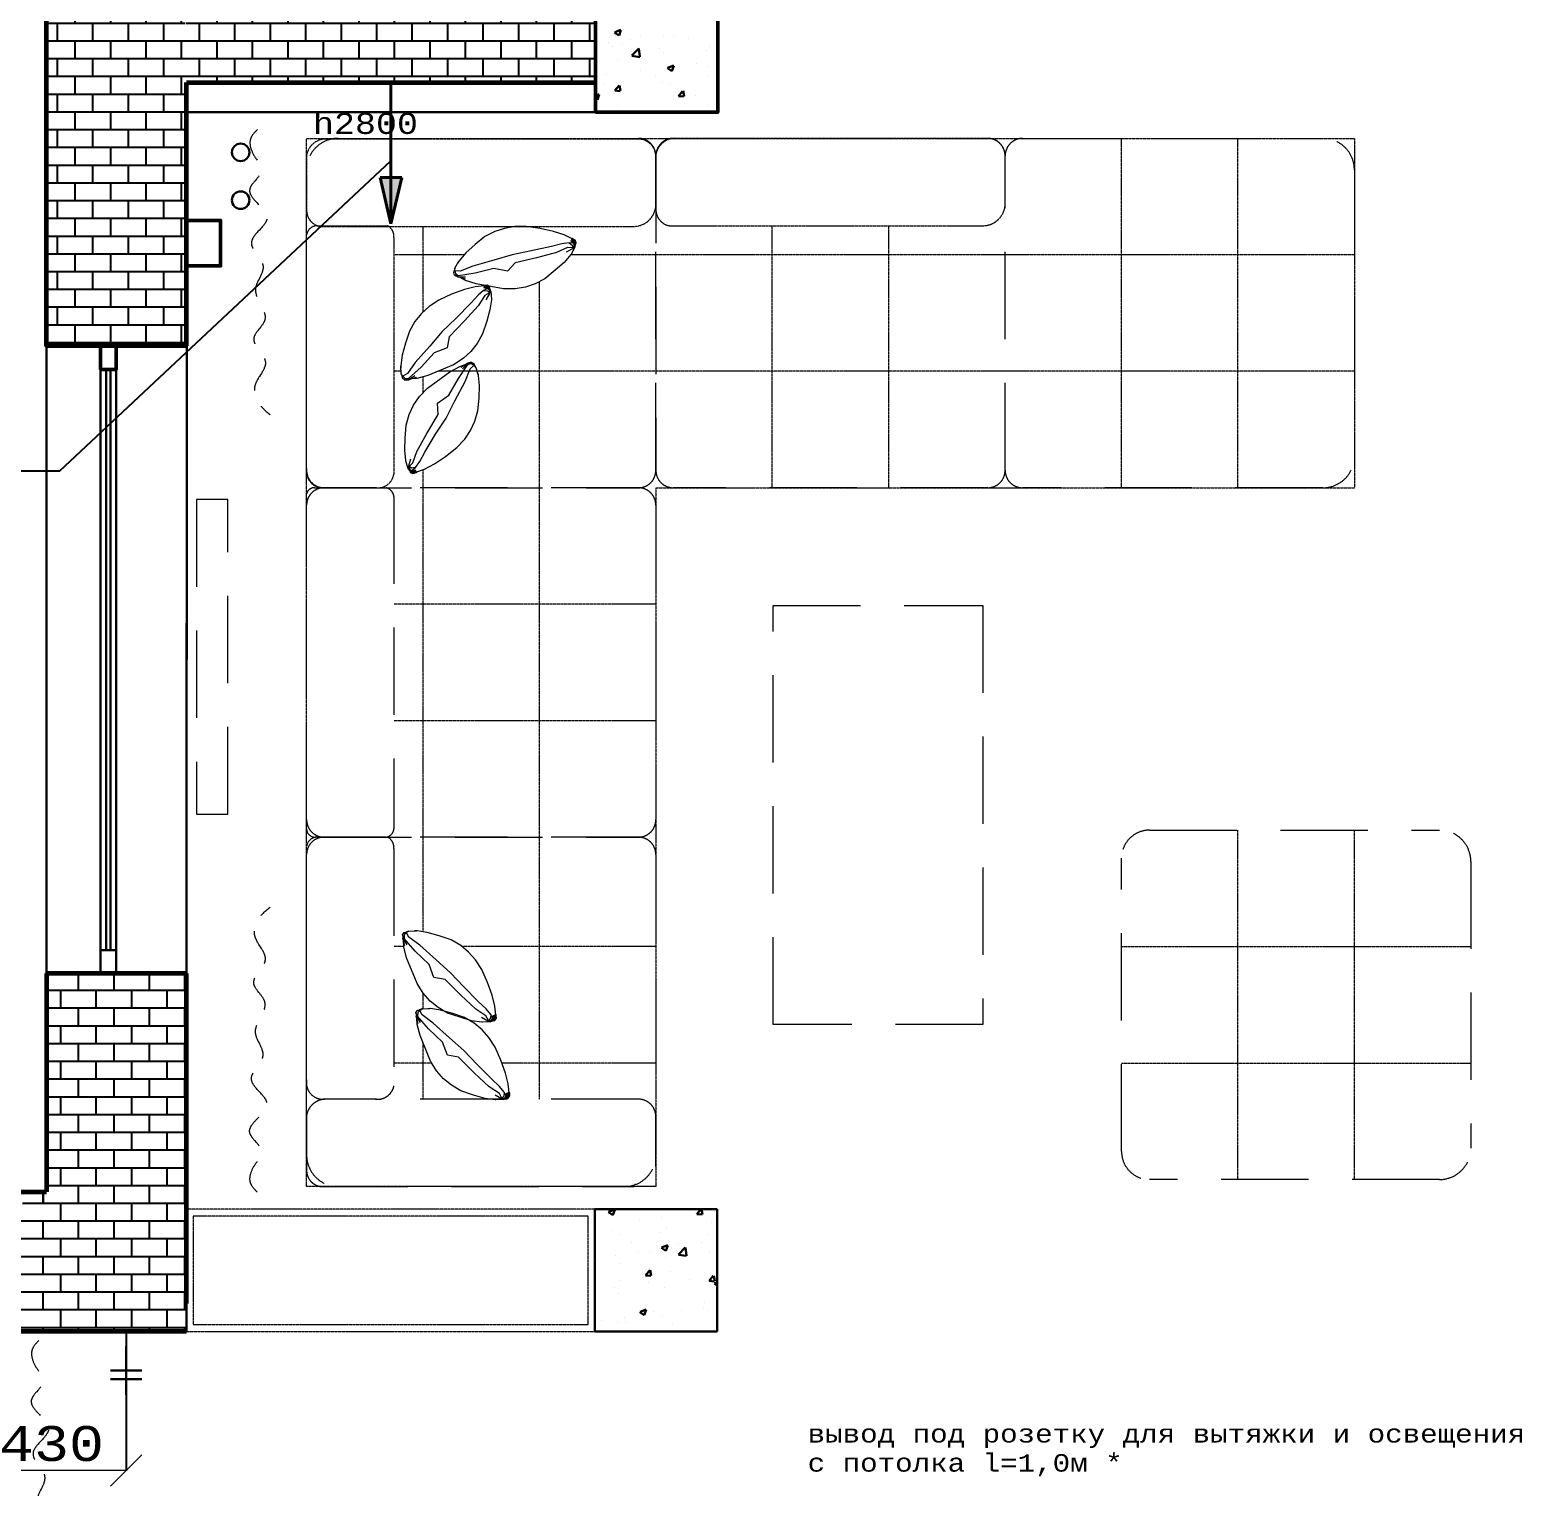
# Model space of a CAD drawing. Header units: millimetres. Extents: x 653176 to 972033, y 753746 to 925850.
# Drawn here: x 672274 to 676547, y 832371 to 836542 of the extents above; entities that cross this region are included whole.
import ezdxf

# ---------------------------------------------------------------- set-up
doc = ezdxf.new("R2010")
doc.units = ezdxf.units.MM
doc.header["$LTSCALE"] = 10
for name, pattern in [('DASHDOTX2', [50.8, 25.4, -12.7, 0, -12.7]), ('DASHED', [0.75, 0.5, -0.25]), ('ELGO_LTYPE0', [0])]:
    doc.linetypes.add(name, pattern=pattern)
doc.layers.get('0').update_dxf_attribs({"color": 65, "lineweight": 25})
for name, color, linetype, lineweight in [('AL', 7, 'Continuous', 30), ('electro', 242, 'Continuous', 30), ('POTOLOK', 110, 'Continuous', 40), ('wall', 95, 'Continuous', 60), ('ОСИ', 75, 'DASHDOTX2', 0), ('размh150', 7, 'Continuous', 9), ('Стены', 7, 'Continuous', 25), ('ТЕКСТ1', 90, 'Continuous', 25)]:
    doc.layers.add(name, color=color, linetype=linetype, lineweight=lineweight)
doc.styles.add('acd-studio', font='cour.ttf')
doc.dimstyles.new('у', dxfattribs={"dimtxt": 100, "dimasz": 90, "dimexe": 1, "dimexo": 1, "dimgap": 20, "dimtad": 1, "dimtoh": 1, "dimdec": 0, "dimrnd": 5, "dimtxsty": 'acd-studio', "dimblk": 'OBLIQUE', "dimcen": 2.5, "dimclrt": 256, "dimadec": 0, "dimazin": 0, "dimtfac": 1, "dimtdec": 0, "dimtmove": 0, "dimatfit": 3, "dimfxl": 1, "dimlwd": -1, "dimarcsym": 0})

# ---------------------------------------------------------------- blocks, each defined once
blk = doc.blocks.new('A$C7ACB7CC7')
at = {"layer": 'POTOLOK'}
h = blk.add_hatch(color=256, dxfattribs=at)
h.paths.add_polyline_path([(-40, 350), (0, 350), (0, 520)])
h.paths.add_polyline_path([(0, 520), (0, 350), (40, 350)])
for p, q in [((0, 520), (-40, 350)), ((0, 0), (0, 520)), ((0, 520), (40, 350)), ((-40, 350), (40, 350))]:
    blk.add_line(p, q, dxfattribs=at)
blk = doc.blocks.new('_Oblique')
at = {"color": 0, "linetype": 'ByBlock', "lineweight": -2}
blk.add_line((-0.5, -0.5), (0.5, 0.5), dxfattribs=at)
blk = doc.blocks.new('*D627')
at = {"layer": 'Defpoints', "color": 0, "lineweight": 90, "transparency": 16777216}
for p in [(672122.1, 832816.6), (672549.9, 832816.5), (672122.1, 832419)]:
    blk.add_point(p, dxfattribs=at)
at = {"layer": 'размh150', "color": 0, "lineweight": -2, "transparency": 16777216}
for p, q in [((672122.1, 832815.6), (672122.1, 832418)), ((672549.9, 832815.5), (672549.9, 832418))]:
    blk.add_line(p, q, dxfattribs=at)
at = {"layer": 'размh150', "color": 0, "transparency": 16777216}
blk.add_line((672549.9, 832419), (672122.1, 832419), dxfattribs=at)
at = {"layer": 'размh150', "color": 0, "transparency": 16777216, "xscale": 90, "yscale": 90, "zscale": 90, "rotation": 180}
blk.add_blockref('_Oblique', (672122.1, 832419), dxfattribs=at)
at = {"layer": 'размh150', "color": 0, "transparency": 16777216, "xscale": 90, "yscale": 90, "zscale": 90}
blk.add_blockref('_Oblique', (672549.9, 832419), dxfattribs=at)
at = {"layer": 'размh150', "transparency": 16777216, "insert": (672336, 832495.2), "char_height": 100, "attachment_point": 5, "style": 'acd-studio'}
blk.add_mtext('430', dxfattribs=at)
blk = doc.blocks.new('pillow1')
at = {"color": 0, "linetype": 'ELGO_LTYPE0'}
for p, q in [((-18.33797, 156.748475), (4.7791, 179.182115)), ((4.7791, 179.182115), (18.58354, 188.842245)), ((8.12745, 177.878445), (23.40293, 193.895045)), ((10.45585, 145.010295), (25.36321, 190.816825)), ((24.0972, 194.363775), (14.2138, 174.852075)), ((23.40293, 193.895045), (24.04475, 194.259225)), ((32.55153, 200.259275), (24.0972, 194.363775)), ((25.36321, 190.816825), (32.55153, 200.259275)), ((35.04252, 195.407695), (25.36321, 190.816825)), ((31.24499, 141.932075), (35.36963, 180.694765)), ((32.55153, 200.259275), (40.67922, 198.693815)), ((43.17069, 193.111845), (35.04252, 195.407695)), ((35.36963, 180.694765), (43.17069, 193.111845)), ((40.67922, 198.693815), (43.17069, 193.111845)), ((40.67922, 198.693815), (46.19288, 192.120615)), ((50.11392, 189.563935), (43.31803, 195.548355)), ((46.19288, 192.120615), (50.11392, 189.563935)), ((50.11392, 189.563935), (62.16168, 171.147885)), ((63.22455, 169.582545), (59.01933, 175.952615)), ((-67.22569, 93.830525), (-18.33797, 156.748475)), ((-2.57278, 91.325705), (10.45585, 145.010295)), ((18.58354, 80.474085), (31.24499, 141.932075)), ((74.00632, 142.401875), (63.22455, 169.582545)), ((83.11391, 107.551285), (74.00632, 142.401875)), ((-82.25608, 64.405745), (-67.22569, 93.830525)), ((-27.52757, 60.701675), (-2.57278, 91.325705)), ((89.89406, 71.865745), (83.11391, 107.551285)), ((-91.60876, 36.128345), (-82.25608, 64.405745)), ((-16.8674, 30.129375), (-27.52757, 60.701675)), ((7.88236, 26.581585), (18.58354, 80.474085)), ((89.89406, 40.354915), (89.89406, 71.865745)), ((-96.34709, 7.173365), (-91.60876, 36.128345)), ((-96.34709, -24.285615), (-96.34709, 7.173365)), ((-32.71413, -31.016165), (-16.8674, 30.129375)), ((-7.88236, -26.581585), (7.88236, 26.581585)), ((75.80352, -16.877465), (85.07514, 11.451665)), ((85.07514, 11.451665), (89.89406, 40.354915)), ((-88.50503, -61.691935), (-96.34709, -24.285615)), ((-45.6202, -88.612855), (-32.71413, -31.016165)), ((-23.27943, -83.761275), (-7.88236, -26.581585)), ((60.69207, -46.302255), (75.80352, -16.877465)), ((-80.45936, -94.769055), (-88.50503, -61.691935)), ((-30.18212, -114.020045), (-23.27943, -83.761275)), ((12.00747, -109.220205), (37.00376, -79.222135)), ((37.00376, -79.222135), (60.69207, -46.302255)), ((-69.63611, -122.002415), (-80.45936, -94.769055)), ((-68.61472, -123.619615), (-69.63611, -122.002415)), ((-56.48446, -142.035655), (-68.61472, -123.619615)), ((-57.22022, -114.541465), (-57.17921, -135.515145)), ((-55.25899, -136.297405), (-47.78552, -123.306215)), ((-47.78552, -123.306215), (-45.6202, -88.612855)), ((-37.53352, -133.688985), (-30.18212, -114.020045)), ((-11.10864, -131.653845), (12.00747, -109.220205)), ((-57.17921, -135.515145), (-56.48446, -138.227995)), ((-56.48446, -138.227995), (-56.89263, -140.262185)), ((-56.89263, -140.262185), (-56.48446, -142.035655)), ((-56.89263, -140.262185), (-50.76671, -145.113765)), ((-51.82862, -143.496565), (-56.48446, -138.227995)), ((-56.48446, -142.035655), (-54.89183, -143.549375)), ((-49.82734, -146.679215), (-56.48446, -142.035655)), ((-55.25899, -136.297405), (-51.82862, -143.496565)), ((-47.33634, -138.227995), (-55.25899, -136.297405)), ((-54.89183, -143.549375), (-48.80595, -148.400835)), ((-54.89183, -143.549375), (-47.78552, -149.966295)), ((-43.29228, -145.583565), (-51.82862, -143.496565)), ((-51.82862, -143.496565), (-44.35468, -144.019065)), ((-50.76671, -145.113765), (-43.29228, -145.583565)), ((-50.76671, -145.113765), (-42.39392, -147.305185)), ((-41.33248, -148.870645), (-49.82734, -146.679215)), ((-42.39392, -147.305185), (-49.82734, -146.679215)), ((-49.17693, -148.710425), (-46.76414, -151.635225)), ((-48.80595, -148.400835), (-41.33248, -148.870645)), ((-40.31062, -150.592265), (-48.80595, -148.400835)), ((-47.78552, -149.966295), (-40.31062, -150.592265)), ((-39.29019, -152.157725), (-47.78552, -149.966295)), ((-37.53352, -133.688985), (-47.33634, -138.227995)), ((-46.76414, -151.635225), (-39.29019, -152.157725)), ((-44.35468, -144.019065), (-37.53352, -133.688985)), ((-44.35468, -144.019065), (-36.18598, -140.783725)), ((-34.10268, -143.288545), (-43.29228, -145.583565)), ((-42.39392, -147.305185), (-32.59206, -145.166575)), ((-41.33248, -148.870645), (-32.01985, -146.470245)), ((-40.31062, -150.592265), (-32.14288, -147.357875)), ((-39.29019, -152.157725), (-30.6313, -146.627485)), ((-32.14288, -147.357875), (-39.29019, -152.157725)), ((-36.18598, -140.783725), (-34.10268, -143.288545)), ((-32.59206, -145.166575), (-34.10268, -143.288545)), ((-32.01985, -146.470245), (-32.59206, -145.166575)), ((-29.03533, -144.355945), (-32.14288, -147.357875)), ((-32.14288, -147.357875), (-32.01985, -146.470245)), ((-32.01985, -146.470245), (-11.10864, -131.653845)), ((-30.6313, -146.627485), (-29.87742, -145.168475))]:
    blk.add_line(p, q, dxfattribs=at)

msp = doc.modelspace()

# ---------------------------------------------------------------- hatches: boundary and pattern name
at = {"layer": 'Стены'}
h = msp.add_hatch(dxfattribs=at)
h.set_pattern_fill('AR-B816', color=256, scale=0.25)
h.set_pattern_definition([(0, (158968.234, -150431.436), (0, 50.8), []), (90, (158968.234, -150431.436), (-50.8, 50.8), [50.8, -50.8])])
h.paths.add_polyline_path([(674155.8, 836657.9), (674155.8, 836972.9), (673734.9, 836972.9), (673734.7, 836647.9), (672715.9, 836647.9), (672722.1, 836392.9), (672722.1, 836392.9), (673893.6, 836392.9), (673893.6, 836657.9)])
h.paths.add_polyline_path([(672722.1, 836392.9), (672715.9, 836977.9), (672322.1, 836977.9), (672322.1, 835637.9), (672722.1, 835637.9), (672717.7, 836392.9), (673889.3, 836392.9)])

# ---------------------------------------------------------------- linework, layer by layer
at = {"layer": 'AL', "color": 7}
for p, q in [((673948.1, 836534.6), (673960.8, 836526)), ((673948.5, 836535.4), (673966.3, 836542.3)), ((673960.9, 836526), (673966, 836541.4)), ((673993, 836513.4), (673993, 836513.4)), ((674023.1, 836523.2), (674023.1, 836523.2)), ((674089.2, 836526), (674089.2, 836526)), ((674117.7, 836527.2), (674117.7, 836527.2)), ((674158.7, 836517.4), (674158.7, 836517.4)), ((673929.4, 836505), (673929.4, 836505)), ((673941.1, 836494.8), (673941.1, 836494.8)), ((673969.5, 836501.8), (673969.5, 836501.8)), ((673997.8, 836468.4), (674017.5, 836489)), ((673998, 836467.9), (674020.6, 836464.4)), ((674020.7, 836464.9), (674017.9, 836489)), ((674076.6, 836489.1), (674076.6, 836489.1)), ((674089.2, 836477.4), (674089.2, 836477.4)), ((674212.2, 836483.3), (674212.2, 836483.3)), ((674219.6, 836495.2), (674219.6, 836495.2)), ((673957.2, 836458.3), (673957.2, 836458.3)), ((674022.4, 836425.8), (674022.4, 836425.8)), ((674099.8, 836432.3), (674112.4, 836423.8)), ((674100.1, 836433.2), (674117.9, 836440)), ((674112.5, 836423.8), (674117.6, 836439.1)), ((674182.8, 836447), (674182.8, 836447)), ((674214.7, 836438.3), (674214.7, 836438.3)), ((673918.4, 836387.5), (673918.4, 836387.5)), ((673926.2, 836413.2), (673926.2, 836413.2)), ((673948.6, 836368.5), (673960.9, 836383.1)), ((673964.8, 836367.4), (673961.9, 836383.3)), ((673972.6, 836394.1), (673972.6, 836394.1)), ((674066.5, 836412.9), (674066.5, 836412.9)), ((674086.1, 836392.8), (674086.1, 836392.8)), ((674108.1, 836388.3), (674108.1, 836388.3)), ((674216.5, 836410.7), (674216.5, 836410.7)), ((673894.7, 836354.3), (673904.5, 836358.1)), ((673894.7, 836344.8), (673899, 836341.9)), ((673899.1, 836341.8), (673904.2, 836357.2)), ((673948.6, 836368.5), (673963.8, 836367.2)), ((673954.1, 836373.8), (673954.1, 836373.8)), ((674116, 836346.8), (674116, 836346.8)), ((674130.8, 836352.6), (674143.1, 836367.2)), ((674130.8, 836352.6), (674146, 836351.2)), ((674147, 836351.4), (674144.1, 836367.3)), ((674179.6, 836355.2), (674179.6, 836355.2)), ((673893.6, 836306.6), (672722.1, 836306.6)), ((673955.6, 836325.7), (673955.6, 836325.7)), ((674083, 836308.2), (674083, 836308.2)), ((674213.4, 836326.1), (674213.4, 836326.1)), ((672322.1, 835637.9), (672322.1, 833632.9)), ((672723.1, 835637.9), (672722.1, 833841.6)), ((672723.1, 835637.9), (672722.2, 834051.6)), ((672722.1, 833841.6), (672322.1, 833841.6)), ((672322.1, 833841.6), (672322.1, 833216.6)), ((672718.2, 833793.5), (672718.2, 833841.6)), ((672722.1, 832896.6), (672722.1, 833841.6)), ((672718.2, 833691.9), (672718.2, 833742.7)), ((672718.2, 833590.3), (672718.2, 833641.1)), ((672718.2, 833488.7), (672718.2, 833539.5)), ((672718.2, 833387.1), (672718.2, 833437.9)), ((672718.2, 833285.5), (672718.2, 833336.3)), ((672718.2, 833183.9), (672718.2, 833234.7)), ((672311.8, 833183.9), (672311.8, 833216.6)), ((672718.2, 833082.3), (672718.2, 833133.1)), ((674242.1, 833166.6), (673892.1, 833166.6)), ((673892.1, 833166.6), (673892.1, 832816.6)), ((673930.8, 833158.2), (673943.4, 833149.6)), ((673931.2, 833159), (673949, 833165.8)), ((673943.5, 833149.6), (673948.7, 833165)), ((674018.7, 833135.5), (674018.7, 833135.5)), ((674082.3, 833143.9), (674082.3, 833143.9)), ((674178.5, 833156.6), (674178.5, 833156.6)), ((674183.4, 833152.4), (674195.3, 833166.6)), ((674183.4, 833152.4), (674198.6, 833151.1)), ((674199.6, 833151.3), (674196.7, 833166.6)), ((674242.1, 832816.6), (674242.1, 833166.6)), ((673943.5, 833105.9), (673943.5, 833105.9)), ((673965.6, 833095.1), (673965.6, 833095.1)), ((674079.1, 833100.1), (674079.1, 833100.1)), ((674096, 833113), (674096, 833113)), ((674214.6, 833094.4), (674214.6, 833094.4)), ((674224.3, 833129.3), (674224.3, 833129.3)), ((673997, 833071.7), (673997, 833071.7)), ((674082.4, 833055.9), (674095.1, 833047.4)), ((674082.8, 833056.7), (674100.6, 833063.6)), ((674095.1, 833047.3), (674100.3, 833062.7)), ((674111.7, 833056.4), (674111.7, 833056.4)), ((674130.8, 833036.8), (674150.6, 833057.4)), ((674132.6, 833066), (674132.6, 833066)), ((674153.7, 833033.3), (674150.9, 833057.4)), ((674196.7, 833070.4), (674196.7, 833070.4)), ((672718.2, 832980.7), (672718.2, 833031.5)), ((673900.4, 833019.5), (673900.4, 833019.5)), ((673951.9, 833035.4), (673951.9, 833035.4)), ((673962.5, 833010.6), (673962.5, 833010.6)), ((674015.5, 833043.7), (674015.5, 833043.7)), ((674048.6, 833045), (674048.6, 833045)), ((674092.9, 833028.5), (674092.9, 833028.5)), ((674131, 833036.3), (674153.6, 833032.8)), ((674221.2, 833044.7), (674221.2, 833044.7)), ((673892.9, 832976.8), (673892.9, 832976.8)), ((673961.3, 832963.8), (673961.3, 832963.8)), ((674028.5, 832971), (674028.5, 832971)), ((674036.5, 832977.3), (674048.7, 832991.9)), ((674036.5, 832977.3), (674051.6, 832976)), ((674052.6, 832976.1), (674049.7, 832992.1)), ((674109.4, 832989.2), (674109.4, 832989.2)), ((674164.1, 832965.3), (674164.1, 832965.3)), ((674205.3, 832977.3), (674205.3, 832977.3)), ((674218.6, 832961.4), (674230.9, 832976)), ((674218.6, 832961.4), (674233.8, 832960)), ((674234.8, 832960.2), (674231.9, 832976.1)), ((672718.2, 832879.1), (672718.2, 832929.9)), ((673948.7, 832943.6), (673948.7, 832943.6)), ((673959.4, 832926), (673959.4, 832926)), ((674044.9, 832956.2), (674044.9, 832956.2)), ((674089.8, 832943.9), (674089.8, 832943.9)), ((674218.1, 832960.2), (674218.1, 832960.2)), ((674234, 832953.6), (674241.3, 832948.7)), ((674234.4, 832954.5), (674241.3, 832957.1)), ((672722.1, 832896.6), (672722.1, 832816.6)), ((674021, 832872.6), (674038.8, 832879.4)), ((674033.3, 832863.2), (674038.5, 832878.5)), ((674138.4, 832877.2), (674138.4, 832877.2)), ((674202, 832885.5), (674202, 832885.5)), ((674206.4, 832900.3), (674206.4, 832900.3)), ((673910.2, 832849.4), (673910.2, 832849.4)), ((673956.3, 832841.5), (673956.3, 832841.5)), ((673978, 832856), (673978, 832856)), ((673979.1, 832841.2), (673979.1, 832841.2)), ((674020.6, 832871.7), (674033.2, 832863.2)), ((674058.3, 832874.9), (674058.3, 832874.9)), ((674086.8, 832859.4), (674086.8, 832859.4)), ((674114.7, 832835.5), (674114.7, 832835.5)), ((674215.1, 832875.6), (674215.1, 832875.6)), ((672718.2, 832816.6), (672718.2, 832828.3)), ((673892.1, 832816.6), (674242.1, 832816.6)), ((673901.6, 832816.6), (673901.8, 832816.8)), ((673902.8, 832816.6), (673902.8, 832817))]:
    msp.add_line(p, q, dxfattribs=at)
at = {"layer": 'AL', "color": 7, "linetype": 'Continuous'}
for p, q in [((672476.6, 833908.3), (672476.6, 835570)), ((672476.6, 833903.3), (672476.6, 835570)), ((672492.5, 833908.3), (672492.5, 835570)), ((672492.5, 833908.3), (672492.5, 835570)), ((672505.2, 833908.3), (672505.2, 835570)), ((672505.2, 833908.3), (672505.2, 835570)), ((672521.1, 833908.3), (672521.1, 835570)), ((672521.1, 833903.3), (672521.1, 835570)), ((672476.6, 833841.6), (672476.6, 833908.3)), ((672476.6, 833908.3), (672521.1, 833908.3)), ((672476.6, 833908.3), (672521.1, 833908.3)), ((672476.6, 833841.6), (672476.6, 833908.3)), ((672521.1, 833908.3), (672521.1, 833841.6)), ((672521.1, 833908.3), (672521.1, 833841.6)), ((672521.1, 833841.6), (672476.6, 833841.6)), ((672521.1, 833841.6), (672476.6, 833841.6))]:
    msp.add_line(p, q, dxfattribs=at)
at = {"layer": 'AL', "color": 7, "lineweight": 50}
for points in [[(673893.6, 836306.6), (674243.6, 836306.6), (674243.6, 836656.6), (673893.6, 836656.6)], [(672722.7, 835996.6), (672819.9, 835996.6), (672819.9, 835866.6), (672722.7, 835866.6)]]:
    msp.add_lwpolyline(points, close=True, dxfattribs=at)
msp.add_lwpolyline([(674243.6, 836306.6), (674243.6, 836456.6)], dxfattribs=at)
at = {"layer": 'AL', "color": 7, "linetype": 'Continuous', "lineweight": 50}
msp.add_lwpolyline([(672476.6, 835570), (672521.1, 835570), (672521.1, 835636.6), (672476.6, 835636.6)], close=True, dxfattribs=at)
at = {"layer": 'AL', "color": 7}
for centre in [(672877.5, 836191.6), (672877.5, 836054.8)]:
    msp.add_circle(centre, 25, dxfattribs=at)
at = {"layer": 'electro', "color": 7}
for points in [[(672549.8, 832773.9), (672549.8, 832635.4)], [(672505.4, 832704.6), (672594.2, 832704.6)], [(672594.2, 832679.7), (672505.4, 832679.7)]]:
    msp.add_lwpolyline(points, dxfattribs=at)
at = {"layer": 'wall', "color": 7}
for p, q in [((672722.1, 833841.6), (672322.1, 833841.6)), ((672322.1, 833841.6), (672322.1, 833216.6)), ((672722.1, 832896.6), (672722.1, 833841.6)), ((671722.1, 833216.6), (672322.1, 833216.6)), ((672722.1, 832816.6), (672122.1, 832816.6))]:
    msp.add_line(p, q, dxfattribs=at)
for points in [[(672722.1, 835637.9), (672322.1, 835637.9), (672322.1, 836976.6)], [(672722.1, 835637.9), (672722.1, 836391.6), (672722.1, 836391.6)], [(672722.1, 836391.6), (673893.7, 836391.6)]]:
    msp.add_lwpolyline(points, dxfattribs=at)
at = {"layer": 'ОСИ', "color": 7, "linetype": 'DASHED', "ltscale": 50}
for p, q in [((673156.4, 836231.6), (674016.4, 836231.6)), ((674116.4, 836231.6), (675016.4, 836231.6)), ((675116.4, 836231.6), (675976.4, 836231.6)), ((674066.4, 836181.6), (674066.4, 835281.6)), ((674066.4, 835281.6), (674066.4, 836181.6)), ((675066.4, 835281.6), (675066.4, 836181.6)), ((673066.4, 835281.6), (673066.4, 836141.6)), ((676066.4, 836141.6), (676066.4, 835321.6)), ((673088.6, 835231.6), (673294.2, 835231.6)), ((674016.4, 835231.6), (673116.4, 835231.6)), ((673116.4, 835231.6), (674016.4, 835231.6)), ((675016.4, 835231.6), (674116.4, 835231.6)), ((675976.4, 835231.6), (675116.4, 835231.6)), ((672840.9, 835197.6), (672751.3, 835197.6)), ((672751.3, 835197.6), (672751.3, 834297.6)), ((672840.9, 835197.6), (672751.3, 835197.6)), ((672751.3, 835197.6), (672751.3, 834297.6)), ((672840.9, 835197.6), (672751.3, 835197.6)), ((672751.3, 835197.6), (672751.3, 834297.6)), ((672840.9, 834297.6), (672840.9, 835197.6)), ((672840.9, 834297.6), (672840.9, 835197.6)), ((672840.9, 834297.6), (672840.9, 835197.6)), ((673066.4, 834255.9), (673066.4, 835214.3)), ((673316.4, 835206.4), (673316.4, 834255.2)), ((673066.4, 834281.6), (673066.4, 835181.6)), ((674066.4, 835181.6), (674066.4, 834281.6)), ((674402.4, 834894.9), (675002.4, 834894.9)), ((674402.4, 833694.9), (674402.4, 834894.9)), ((675002.4, 834894.9), (675002.4, 833694.9)), ((672751.3, 834297.6), (672840.9, 834297.6)), ((672751.3, 834297.6), (672840.9, 834297.6)), ((672751.3, 834297.6), (672840.9, 834297.6)), ((675479.8, 834251.6), (676309.8, 834251.6)), ((673066.4, 833536.5), (673066.4, 834205.4)), ((673293.7, 834231.6), (673091.1, 834231.6)), ((673096.4, 834231.6), (673298.2, 834231.6)), ((674016.4, 834231.6), (673116.4, 834231.6)), ((673116.4, 834231.6), (674016.4, 834231.6)), ((673066.4, 833321.6), (673066.4, 834181.6)), ((673316.4, 834199.1), (673316.4, 833520.1)), ((674066.4, 834181.6), (674066.4, 833321.6)), ((675399.8, 833331.6), (675399.8, 834171.6)), ((676399.8, 834161.6), (676399.8, 833341.6)), ((673340.7, 833952.4), (673346.2, 833958.6)), ((673345.3, 833941.4), (673340.7, 833952.4)), ((673340.7, 833952.4), (673341.6, 833942.1)), ((673346.2, 833952.1), (673345.3, 833941.4)), ((673346.2, 833958.6), (673354.6, 833960.1)), ((673346.2, 833958.6), (673352.2, 833958)), ((673352.2, 833958), (673346.2, 833952.1)), ((673358.8, 833962.2), (673350.2, 833959.3)), ((673359, 833945), (673352.2, 833958)), ((673354.6, 833960.1), (673358.8, 833962.2)), ((673358.8, 833962.2), (673380.8, 833963.3)), ((673390.5, 833921.9), (673359, 833945)), ((673382.7, 833963.4), (673375, 833963)), ((673411.6, 833959.1), (673382.7, 833963.4)), ((673446.3, 833949.4), (673411.6, 833959.1)), ((673480.5, 833937.3), (673446.3, 833949.4)), ((673341.6, 833942.1), (673353.4, 833923.7)), ((673341.6, 833941.3), (673341.6, 833942)), ((673347.8, 833920), (673341.6, 833941.3)), ((673344.9, 833917.8), (673343.5, 833934.6)), ((673352.7, 833886.5), (673344.9, 833917.8)), ((673377.3, 833905.5), (673345.3, 833941.4)), ((673417.2, 833867.2), (673377.3, 833905.5)), ((673437.2, 833880), (673390.5, 833921.9)), ((673507.7, 833921.4), (673480.5, 833937.3)), ((673530.3, 833902.7), (673507.7, 833921.4)), ((673550.1, 833880.5), (673530.3, 833902.7)), ((673382.5, 833812.6), (673352.7, 833886.5)), ((673431.1, 833830.2), (673417.2, 833867.2)), ((673478.4, 833843.6), (673437.2, 833880)), ((673567.9, 833852.6), (673550.1, 833880.5)), ((673462.8, 833824), (673431.1, 833830.2)), ((673507.7, 833779.6), (673462.8, 833824)), ((673516.4, 833803.3), (673478.4, 833843.6)), ((673584.5, 833815.6), (673567.9, 833852.6)), ((673400.3, 833784.8), (673382.5, 833812.6)), ((673420, 833762.5), (673400.3, 833784.8)), ((673551, 833739.4), (673507.7, 833779.6)), ((673558, 833761.2), (673516.4, 833803.3)), ((673597.8, 833778.9), (673584.5, 833815.6)), ((673605.5, 833747.6), (673597.8, 833778.9)), ((673379.1, 833729.9), (673384.6, 833736.2)), ((673384.6, 833736.2), (673393, 833737.6)), ((673384.6, 833736.2), (673390.6, 833735.5)), ((673390.6, 833735.5), (673384.6, 833729.7)), ((673397.2, 833739.7), (673388.6, 833736.9)), ((673397.4, 833722.5), (673390.6, 833735.5)), ((673393, 833737.6), (673397.2, 833739.7)), ((673397.2, 833739.7), (673419.2, 833740.9)), ((673421.1, 833741), (673413.4, 833740.6)), ((673442.7, 833743.8), (673420, 833762.5)), ((673450, 833736.6), (673421.1, 833741)), ((673469.9, 833728), (673442.7, 833743.8)), ((673484.7, 833727), (673450, 833736.6)), ((673579.9, 833720.1), (673551, 833739.4)), ((673580.7, 833740), (673558, 833761.2)), ((673594, 833723.7), (673580.7, 833740)), ((673607.8, 833722.1), (673605.5, 833747.6)), ((673383.7, 833719), (673379.1, 833729.9)), ((673379.1, 833729.9), (673380, 833719.7)), ((673380, 833719.7), (673391.8, 833701.3)), ((673380, 833718.8), (673380, 833719.6)), ((673386.2, 833697.6), (673380, 833718.8)), ((673383.4, 833695.3), (673382, 833712.1)), ((673391.1, 833664.1), (673383.4, 833695.3)), ((673384.6, 833729.7), (673383.7, 833719)), ((673415.7, 833683), (673383.7, 833719)), ((673428.9, 833699.5), (673397.4, 833722.5)), ((673475.6, 833657.6), (673428.9, 833699.5)), ((673506.1, 833715.9), (673469.9, 833728)), ((673518.9, 833714.9), (673484.7, 833727)), ((673538.8, 833706.2), (673506.1, 833715.9)), ((673546.2, 833699), (673518.9, 833714.9)), ((673567.7, 833701.9), (673538.8, 833706.2)), ((673568.7, 833680.3), (673546.2, 833699)), ((673567.5, 833716.4), (673585.7, 833705.8)), ((673569.7, 833701.9), (673567.7, 833701.9)), ((673591.7, 833703.2), (673569.7, 833701.9)), ((673587.3, 833707.1), (673579.9, 833720.1)), ((673585.7, 833705.8), (673588.4, 833705.1)), ((673593, 833713), (673587.3, 833707.1)), ((673587.3, 833707.1), (673595.3, 833706.4)), ((673595.3, 833706.4), (673588.4, 833705.1)), ((673588.4, 833705.1), (673589.9, 833703.7)), ((673589.9, 833703.7), (673597.2, 833706.5)), ((673589.9, 833703.7), (673591.7, 833703.2)), ((673599, 833706.6), (673591.7, 833703.2)), ((673591.7, 833703.2), (673593.8, 833703.8)), ((673594, 833723.7), (673593, 833713)), ((673593.8, 833703.8), (673602.9, 833706.7)), ((673593.8, 833703.8), (673601, 833706.6)), ((673599.5, 833712.6), (673594, 833723.7)), ((673601.4, 833712.8), (673595.3, 833706.4)), ((673595.3, 833706.4), (673599.5, 833712.6)), ((673597.2, 833706.5), (673601.4, 833712.8)), ((673597.2, 833706.5), (673603.3, 833712.7)), ((673605.2, 833712.8), (673599, 833706.6)), ((673603.3, 833712.7), (673599, 833706.6)), ((673599.5, 833712.6), (673600.8, 833721.3)), ((673600.8, 833721.3), (673604, 833721.9)), ((673601, 833706.6), (673605.2, 833712.8)), ((673607.2, 833712.8), (673601, 833706.6)), ((673601.1, 833706.1), (673604.9, 833706.7)), ((673604, 833721.9), (673601.4, 833712.8)), ((673609.1, 833712.9), (673602.9, 833706.7)), ((673602.9, 833706.7), (673607.2, 833712.8)), ((673603.3, 833712.7), (673606.4, 833722.2)), ((673606.4, 833722.2), (673604, 833721.9)), ((673604.9, 833706.7), (673609.1, 833712.9)), ((673605.2, 833712.8), (673607.8, 833722.1)), ((673607.8, 833722.1), (673606.4, 833722.2)), ((673607.2, 833712.8), (673608.5, 833721.5)), ((673607.5, 833725.7), (673608.5, 833721.5)), ((673608.7, 833723.2), (673607.8, 833724.6)), ((673608.5, 833721.5), (673607.8, 833722.1)), ((673608.5, 833721.5), (673609.1, 833712.9)), ((673609.1, 833712.9), (673608.7, 833723.2)), ((675002.4, 833694.9), (674402.4, 833694.9)), ((673420.9, 833590.2), (673391.1, 833664.1)), ((673455.6, 833644.8), (673415.7, 833683)), ((673516.8, 833621.2), (673475.6, 833657.6)), ((673588.5, 833658), (673568.7, 833680.3)), ((673606.3, 833630.2), (673588.5, 833658)), ((673469.5, 833607.8), (673455.6, 833644.8)), ((673501.3, 833601.6), (673469.5, 833607.8)), ((673554.8, 833580.8), (673516.8, 833621.2)), ((673622.9, 833593.1), (673606.3, 833630.2)), ((673438.7, 833562.4), (673420.9, 833590.2)), ((673458.5, 833540), (673438.7, 833562.4)), ((673546.1, 833557.1), (673501.3, 833601.6)), ((673596.4, 833538.7), (673554.8, 833580.8)), ((673636.2, 833556.4), (673622.9, 833593.1)), ((673481.1, 833521.4), (673458.5, 833540)), ((673508.3, 833505.5), (673481.1, 833521.4)), ((673589.4, 833517), (673546.1, 833557.1)), ((673618.3, 833497.7), (673589.4, 833517)), ((673619.1, 833517.6), (673596.4, 833538.7)), ((673632.4, 833501.3), (673619.1, 833517.6)), ((673643.9, 833525.2), (673636.2, 833556.4)), ((673646.2, 833499.6), (673643.9, 833525.2)), ((674016.4, 833481.6), (673117.6, 833481.6)), ((673263.9, 833481.6), (673117.6, 833481.6)), ((673544.5, 833493.5), (673508.3, 833505.5)), ((673577.2, 833483.8), (673544.5, 833493.5)), ((673606.2, 833479.4), (673577.2, 833483.8)), ((673606, 833493.9), (673624.1, 833483.4)), ((673608.1, 833479.5), (673606.2, 833479.4)), ((673630.1, 833480.7), (673608.1, 833479.5)), ((673625.7, 833484.7), (673618.3, 833497.7)), ((673624.1, 833483.4), (673626.8, 833482.6)), ((673631.4, 833490.5), (673625.7, 833484.7)), ((673625.7, 833484.7), (673633.7, 833484)), ((673633.7, 833484), (673626.8, 833482.6)), ((673626.8, 833482.6), (673628.3, 833481.3)), ((673628.3, 833481.3), (673635.6, 833484.1)), ((673628.3, 833481.3), (673630.1, 833480.7)), ((673637.4, 833484.1), (673630.1, 833480.7)), ((673630.1, 833480.7), (673632.2, 833481.3)), ((673632.4, 833501.3), (673631.4, 833490.5)), ((673632.2, 833481.3), (673641.3, 833484.3)), ((673632.2, 833481.3), (673639.4, 833484.2)), ((673637.9, 833490.2), (673632.4, 833501.3)), ((673639.8, 833490.3), (673633.7, 833484)), ((673633.7, 833484), (673637.9, 833490.2)), ((673635.6, 833484.1), (673639.8, 833490.3)), ((673635.6, 833484.1), (673641.7, 833490.3)), ((673643.6, 833490.4), (673637.4, 833484.1)), ((673641.7, 833490.3), (673637.4, 833484.1)), ((673637.9, 833490.2), (673639.2, 833498.9)), ((673639.2, 833498.9), (673642.4, 833499.4)), ((673639.4, 833484.2), (673643.6, 833490.4)), ((673645.6, 833490.4), (673639.4, 833484.2)), ((673639.5, 833483.7), (673643.3, 833484.3)), ((673642.4, 833499.4), (673639.8, 833490.3)), ((673647.5, 833490.5), (673641.3, 833484.3)), ((673641.3, 833484.3), (673645.6, 833490.4)), ((673641.7, 833490.3), (673644.8, 833499.8)), ((673644.8, 833499.8), (673642.4, 833499.4)), ((673643.3, 833484.3), (673647.5, 833490.5)), ((673643.6, 833490.4), (673646.2, 833499.6)), ((673646.2, 833499.6), (673644.8, 833499.8)), ((673645.6, 833490.4), (673646.9, 833499.1)), ((673645.9, 833503.3), (673646.9, 833499.1)), ((673647.1, 833500.8), (673646.2, 833502.1)), ((673646.9, 833499.1), (673646.2, 833499.6)), ((673646.9, 833499.1), (673647.5, 833490.5)), ((673647.5, 833490.5), (673647.1, 833500.8)), ((673066.4, 833436.8), (673066.4, 833280.3)), ((674066.4, 833288.8), (674066.4, 833431.6)), ((673106.1, 833231.6), (674004.1, 833231.6)), ((673976.4, 833231.6), (673156.4, 833231.6)), ((676309.8, 833251.6), (675479.8, 833251.6))]:
    msp.add_line(p, q, dxfattribs=at)
at = {"layer": 'ОСИ', "color": 7, "linetype": 'DASHED', "ltscale": 0.1}
for points in [[(673066.4, 833231.6), (673066.4, 836231.6)], [(673066.4, 836231.6), (676066.4, 836231.6)], [(675399.8, 835231.6), (675399.8, 836231.6)], [(675733.1, 835231.6), (675733.1, 836231.6)], [(676066.4, 836231.6), (676066.4, 835231.6)], [(673399.8, 835734.5), (673399.8, 835979.6)], [(673733.1, 835974), (673733.1, 835979.6)], [(674399.8, 835231.6), (674399.8, 835981.6)], [(674733.1, 835231.6), (674733.1, 835981.6)], [(673517.3, 835898.3), (673316.4, 835898.3)], [(676066.4, 835898.3), (673822.1, 835898.3)], [(673733.1, 835231.6), (673733.1, 835821.9)], [(673337.2, 835564.9), (673316.4, 835564.9)], [(673399.8, 835503.4), (673399.8, 835549.2)], [(676066.4, 835564.9), (673442.6, 835564.9)], [(673399.8, 835231.6), (673399.8, 835283)], [(673399.8, 834231.6), (673399.8, 835231.6)], [(673733.1, 834231.6), (673733.1, 835231.6)], [(674066.4, 835231.6), (674066.4, 833231.6)], [(674066.4, 835231.6), (676066.4, 835231.6)], [(674066.4, 834898.3), (673316.4, 834898.3)], [(674066.4, 834564.9), (673316.4, 834564.9)], [(673399.8, 833960.9), (673399.8, 834251.6)], [(673733.1, 833481.6), (673733.1, 834251.6)], [(675733.1, 833251.6), (675733.1, 834251.6)], [(676066.4, 833251.6), (676066.4, 834251.6)], [(673344.9, 833918.3), (673316.4, 833918.3)], [(674066.4, 833918.3), (673511.6, 833918.3)], [(675399.8, 833918.3), (676399.8, 833918.3)], [(673399.8, 833739.9), (673399.8, 833785.6)], [(673399.8, 833481.6), (673399.8, 833642.5)], [(673424.2, 833584.9), (673316.4, 833584.9)], [(674066.4, 833584.9), (673625.8, 833584.9)], [(675399.8, 833584.9), (676399.8, 833584.9)], [(674066.4, 833231.6), (673066.4, 833231.6)]]:
    msp.add_lwpolyline(points, dxfattribs=at)
for points in [[(674004.1, 835979.6, 0.373955), (674066.4, 836036.8), (674066.4, 836179.6, 0.414214), (674016.4, 836229.6), (673117.6, 836229.6, 0.335219), (673066.4, 836184.8), (673066.4, 836028.3, 0.385298), (673106.1, 835979.6), (674004.1, 835979.6)], [(675004.1, 835981.6, 0.373955), (675066.4, 836038.8), (675066.4, 836181.6, 0.414214), (675016.4, 836231.6), (674117.6, 836231.6, 0.335219), (674066.4, 836186.8), (674066.4, 836030.3, 0.385298), (674106.1, 835981.6), (675004.1, 835981.6)], [(673066.4, 835955.4, -0.367137), (673096.4, 835981.6), (673298.2, 835981.6, -0.30293), (673316.4, 835949.1), (673316.4, 835270.1, -0.397421), (673263.9, 835231.6), (673117.6, 835231.6, -0.492432), (673066.4, 835286.5), (673066.4, 835955.4)]]:
    msp.add_lwpolyline(points, format="xyb", dxfattribs=at)
for points in [[(672722.1, 832816.6), (673892.1, 832816.6), (673892.1, 833166.6), (672722.1, 833166.6)], [(672742.1, 832836.6), (673872.1, 832836.6), (673872.1, 833146.6), (672742.1, 833146.6)]]:
    msp.add_lwpolyline(points, close=True, dxfattribs=at)
at = {"layer": 'ОСИ', "color": 7, "linetype": 'DASHED', "ltscale": 20}
for centre, radius, start, end in [((673156.4, 836141.6), 90, 90, 180), ((674016.4, 836181.6), 50, 0, 90), ((674116.4, 836181.6), 50, 90, 180), ((675016.4, 836181.6), 50, 0, 90), ((675116.4, 836181.6), 50, 90, 180), ((675976.4, 836141.6), 90, 0, 90), ((675976.4, 835321.6), 90, 270, 0), ((673116.4, 835281.6), 50, 180, 270), ((674016.4, 835281.6), 50, 270, 0), ((674116.4, 835281.6), 50, 180, 270), ((675016.4, 835281.6), 50, 270, 0), ((675116.4, 835281.6), 50, 180, 270), ((673087.9, 835209.6), 22, 88.2853, 167.5642), ((673116.4, 835181.6), 50, 90, 180), ((673286.4, 835202.3), 30.3, 7.8223, 75.2382), ((674016.4, 835181.6), 50, 0, 90), ((673116.4, 834281.6), 50, 180, 270), ((673089.8, 834255), 23.4, 177.6378, 273.122), ((673290.1, 834257.8), 26.5, 277.8603, 354.4251), ((674016.4, 834281.6), 50, 270, 0), ((675479.8, 834171.6), 80, 90, 180), ((676309.8, 834161.6), 90, 0, 90), ((673096.9, 834200.8), 30.8, 90.8735, 171.5137), ((673116.4, 834181.6), 50, 90, 180), ((673283, 834201.7), 33.5, 355.6291, 63.0417), ((674016.4, 834181.6), 50, 0, 90), ((673113.2, 833528.7), 47.4, 170.5322, 275.4006), ((673269.8, 833528.7), 47.5, 262.8815, 349.5771), ((673121.7, 833425.3), 56.4, 94.1328, 168.2614), ((674016.4, 833431.6), 50, 0, 90), ((673156.4, 833321.6), 90, 180, 270), ((673976.4, 833321.6), 90, 270, 0), ((675479.8, 833331.6), 80, 180, 270), ((676309.8, 833341.6), 90, 270, 0), ((673113.2, 833277.8), 46.8, 176.9749, 261.2612)]:
    msp.add_arc(centre, radius, start, end, dxfattribs=at)
for points in [[(672925.4, 836257.1), (672906.5, 836231.7), (672921.5, 836173.8), (672938.4, 836143), (672903.4, 836084.7), (672953.4, 836004.9), (672908.4, 835933.3), (672941.7, 835866.7), (672920.1, 835798.5), (672946.7, 835711.9), (672915.1, 835658.7), (672948.4, 835592.1), (672918.4, 835523.8), (672923.4, 835483.9), (672961.7, 835440.6)], [(672925.4, 833215), (672906.5, 833240.4), (672921.5, 833298.3), (672938.4, 833329.2), (672903.4, 833387.4), (672953.4, 833467.3), (672908.4, 833538.9), (672941.7, 833605.4), (672920.1, 833673.7), (672946.7, 833760.2), (672915.1, 833813.5), (672948.4, 833880.1), (672918.4, 833948.3), (672923.4, 833988.3), (672961.7, 834031.5)], [(672300, 832791.1), (672281.1, 832765.8), (672296.1, 832707.8), (672313.1, 832677), (672278.1, 832618.8), (672328.1, 832538.9), (672283.1, 832467.3), (672316.4, 832400.7), (672294.8, 832332.5), (672321.4, 832245.9), (672289.8, 832192.7), (672323.1, 832126.1), (672293.1, 832057.9), (672298.1, 832017.9), (672336.4, 831974.6)]]:
    msp.add_spline(points, degree=3, dxfattribs=at)
at = {"layer": 'Стены', "color": 7}
for p, q in [((672413.4, 833793.5), (672413.4, 833841.6)), ((672515, 833793.5), (672515, 833841.6)), ((672616.6, 833793.5), (672616.6, 833841.6)), ((672322.1, 833793.5), (672722.1, 833793.5)), ((672362.6, 833742.7), (672362.6, 833793.5)), ((672464.2, 833742.7), (672464.2, 833793.5)), ((672565.8, 833742.7), (672565.8, 833793.5)), ((672667.4, 833742.7), (672667.4, 833793.5)), ((672322.1, 833742.7), (672722.1, 833742.7)), ((672413.4, 833691.9), (672413.4, 833742.7)), ((672515, 833691.9), (672515, 833742.7)), ((672616.6, 833691.9), (672616.6, 833742.7)), ((672322.1, 833691.9), (672722.1, 833691.9)), ((672362.6, 833641.1), (672362.6, 833691.9)), ((672464.2, 833641.1), (672464.2, 833691.9)), ((672565.8, 833641.1), (672565.8, 833691.9)), ((672667.4, 833641.1), (672667.4, 833691.9)), ((672322.1, 833641.1), (672722.1, 833641.1)), ((672413.4, 833590.3), (672413.4, 833641.1)), ((672515, 833590.3), (672515, 833641.1)), ((672616.6, 833590.3), (672616.6, 833641.1)), ((672322.1, 833590.3), (672722.1, 833590.3)), ((672362.6, 833539.5), (672362.6, 833590.3)), ((672464.2, 833539.5), (672464.2, 833590.3)), ((672565.8, 833539.5), (672565.8, 833590.3)), ((672667.4, 833539.5), (672667.4, 833590.3)), ((672322.1, 833539.5), (672722.1, 833539.5)), ((672413.4, 833488.7), (672413.4, 833539.5)), ((672515, 833488.7), (672515, 833539.5)), ((672616.6, 833488.7), (672616.6, 833539.5)), ((672322.1, 833488.7), (672722.1, 833488.7)), ((672362.6, 833437.9), (672362.6, 833488.7)), ((672464.2, 833437.9), (672464.2, 833488.7)), ((672565.8, 833437.9), (672565.8, 833488.7)), ((672667.4, 833437.9), (672667.4, 833488.7)), ((672322.1, 833437.9), (672722.1, 833437.9)), ((672413.4, 833387.1), (672413.4, 833437.9)), ((672515, 833387.1), (672515, 833437.9)), ((672616.6, 833387.1), (672616.6, 833437.9)), ((672322.1, 833387.1), (672722.1, 833387.1)), ((672362.6, 833336.3), (672362.6, 833387.1)), ((672464.2, 833336.3), (672464.2, 833387.1)), ((672565.8, 833336.3), (672565.8, 833387.1)), ((672667.4, 833336.3), (672667.4, 833387.1)), ((672322.1, 833336.3), (672722.1, 833336.3)), ((672413.4, 833285.5), (672413.4, 833336.3)), ((672515, 833285.5), (672515, 833336.3)), ((672616.6, 833285.5), (672616.6, 833336.3)), ((672322.1, 833285.5), (672722.1, 833285.5)), ((672362.6, 833234.7), (672362.6, 833285.5)), ((672464.2, 833234.7), (672464.2, 833285.5)), ((672565.8, 833234.7), (672565.8, 833285.5)), ((672667.4, 833234.7), (672667.4, 833285.5)), ((672322.1, 833234.7), (672722.1, 833234.7)), ((672413.4, 833183.9), (672413.4, 833234.7)), ((672515, 833183.9), (672515, 833234.7)), ((672616.6, 833183.9), (672616.6, 833234.7)), ((672252.8, 833183.9), (672722.1, 833183.9)), ((672362.6, 833133.1), (672362.6, 833183.9)), ((672464.2, 833133.1), (672464.2, 833183.9)), ((672565.8, 833133.1), (672565.8, 833183.9)), ((672667.4, 833133.1), (672667.4, 833183.9)), ((672241.5, 833133.1), (672722.1, 833133.1)), ((672311.8, 833082.3), (672311.8, 833133.1)), ((672413.4, 833082.3), (672413.4, 833133.1)), ((672515, 833082.3), (672515, 833133.1)), ((672616.6, 833082.3), (672616.6, 833133.1)), ((672230.2, 833082.3), (672722.1, 833082.3)), ((672362.6, 833031.5), (672362.6, 833082.3)), ((672464.2, 833031.5), (672464.2, 833082.3)), ((672565.8, 833031.5), (672565.8, 833082.3)), ((672667.4, 833031.5), (672667.4, 833082.3)), ((672218.9, 833031.5), (672722.1, 833031.5)), ((672311.8, 832980.7), (672311.8, 833031.5)), ((672413.4, 832980.7), (672413.4, 833031.5)), ((672515, 832980.7), (672515, 833031.5)), ((672616.6, 832980.7), (672616.6, 833031.5)), ((672207.5, 832980.7), (672722.1, 832980.7)), ((672362.6, 832929.9), (672362.6, 832980.7)), ((672464.2, 832929.9), (672464.2, 832980.7)), ((672565.8, 832929.9), (672565.8, 832980.7)), ((672667.4, 832929.9), (672667.4, 832980.7)), ((672196.2, 832929.9), (672722.1, 832929.9)), ((672311.8, 832879.1), (672311.8, 832929.9)), ((672413.4, 832879.1), (672413.4, 832929.9)), ((672515, 832879.1), (672515, 832929.9)), ((672616.6, 832879.1), (672616.6, 832929.9)), ((672184.9, 832879.1), (672722.1, 832879.1)), ((672362.6, 832828.3), (672362.6, 832879.1)), ((672464.2, 832828.3), (672464.2, 832879.1)), ((672565.8, 832828.3), (672565.8, 832879.1)), ((672667.4, 832828.3), (672667.4, 832879.1)), ((672173.6, 832828.3), (672722.1, 832828.3)), ((672311.8, 832816.6), (672311.8, 832828.3)), ((672413.4, 832816.6), (672413.4, 832828.3)), ((672515, 832816.6), (672515, 832828.3)), ((672616.6, 832816.6), (672616.6, 832828.3))]:
    msp.add_line(p, q, dxfattribs=at)
at = {"layer": 'ТЕКСТ1', "color": 7, "ltscale": 180}
msp.add_lwpolyline([(670626.4, 835279.7), (672360.3, 835279.7), (673307.9, 836167.7)], dxfattribs=at)

# ---------------------------------------------------------------- block references
at = {"layer": 'POTOLOK', "xscale": -0.7775999999999998, "yscale": 0.7775999999999998, "zscale": 0.7775999999999998, "rotation": 180}
msp.add_blockref('A$C7ACB7CC7', (673307.9, 836391.6), dxfattribs=at)
at = {"layer": 'ОСИ', "color": 7, "linetype": 'DASHED', "ltscale": 20}
for p, rotation in [((673682.4, 835904.1), 117.6288823812501), ((673474.7, 835698.1), 150.4576798363001), ((673450.8, 835407.9), 343.947837350646)]:
    msp.add_blockref('pillow1', p, dxfattribs=dict(at, rotation=rotation))

# ---------------------------------------------------------------- texts
at = {"layer": 'ТЕКСТ1', "ltscale": 200, "insert": (673234.9, 836273.9), "char_height": 60, "attachment_point": 5, "style": 'acd-studio'}
msp.add_mtext('h2800', dxfattribs=at)
at = {"layer": 'ТЕКСТ1', "color": 7, "ltscale": 200, "insert": (674500.9, 832475.4), "char_height": 50, "attachment_point": 4, "style": 'acd-studio'}
msp.add_mtext('вывод под розетку для вытяжки и освещения\\Pс потолка l=1,0м *', dxfattribs=at)

# ---------------------------------------------------------------- dimensions: what is measured, and where the dimension line sits
at = {"layer": 'размh150', "color": 7}
dim = msp.add_linear_dim(base=(672122.1, 832419), p1=(672549.9, 832816.5), p2=(672122.1, 832816.6), dimstyle='у', dxfattribs=at)
dim.commit()
dim.dimension.update_dxf_attribs({"geometry": '*D627', "text_midpoint": (672336, 832495.2)})

doc.saveas('drawing.dxf')
